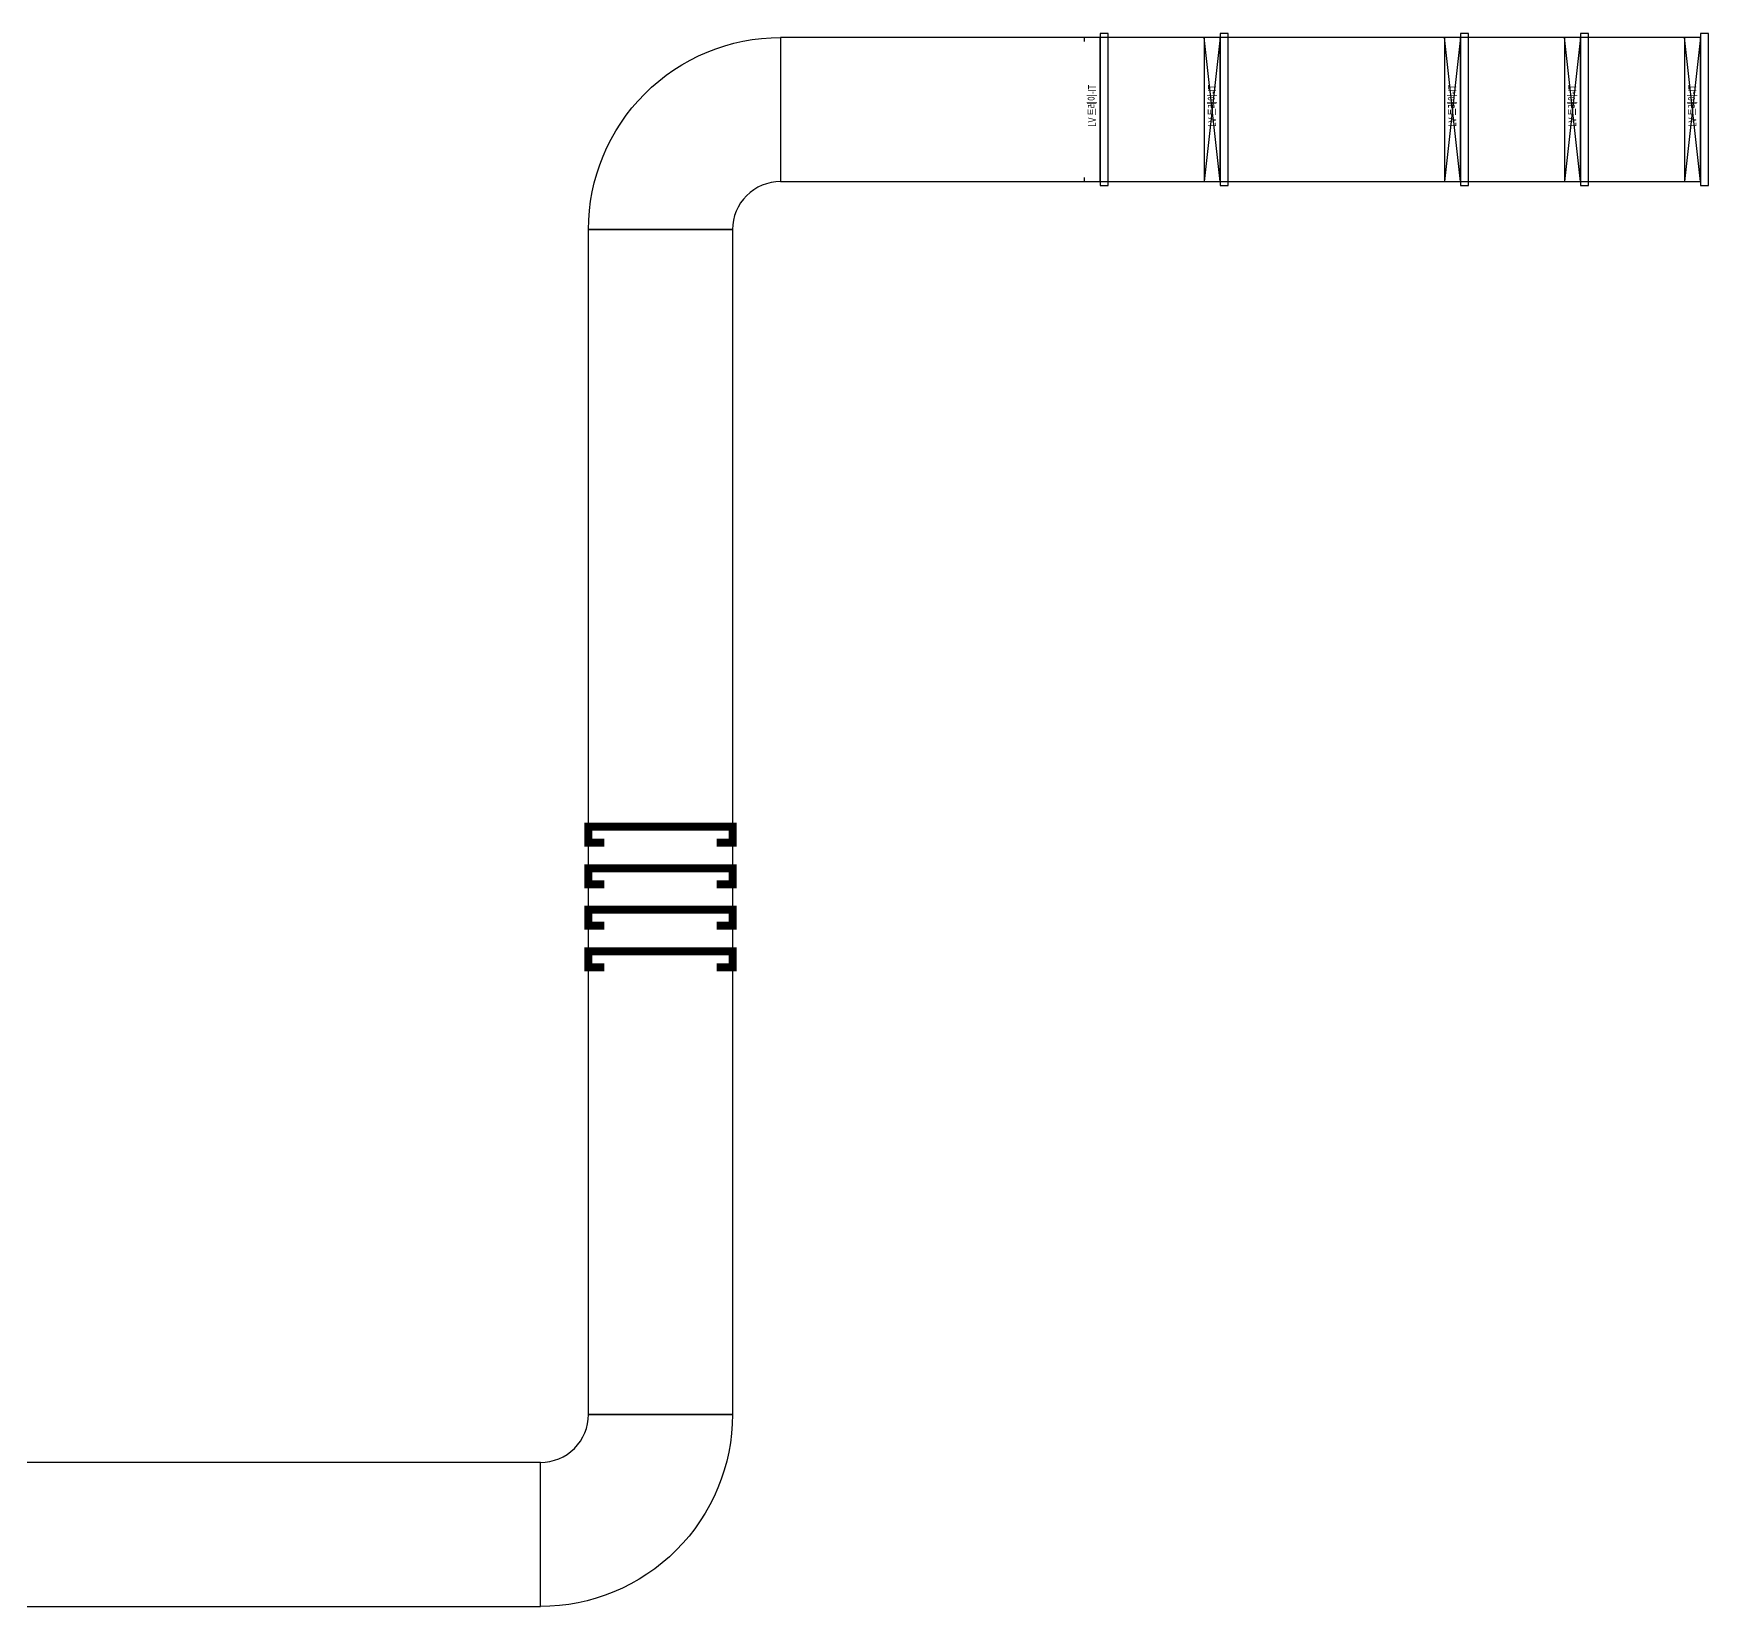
# Model space of a CAD drawing. Header units: millimetres. Extents: x -19577 to 374132, y 182625 to 847314.
# Drawn here: x 165891 to 176354, y 648505 to 658330 of the extents above; entities that cross this region are included whole.
import ezdxf
from ezdxf.enums import TextEntityAlignment as Align

# ---------------------------------------------------------------- set-up
doc = ezdxf.new("R2010")
doc.units = ezdxf.units.MM
doc.header["$LTSCALE"] = 150
doc.layers.add('-----26 Electrical Cable Tray_LV_STSPDU_B', color=41, linetype='Continuous')
doc.styles.add('ELEC', font='Dotum.ttf')

msp = doc.modelspace()

# ---------------------------------------------------------------- linework, layer by layer
at = {"layer": '-----26 Electrical Cable Tray_LV_STSPDU_B', "elevation": 0}
for points in [[(170557, 657405), (170557, 657405, 0.414214), (170257, 657105), (170257, 657105), (169357, 657105, -0.414214), (170557, 658305)], [(170557, 657405), (170557, 657405, 0.414214), (170257, 657105), (170257, 657105), (169357, 657105, -0.414214), (170557, 658305)], [(170557, 657405), (170557, 657405, 0.414214), (170257, 657105), (170257, 657105), (169357, 657105, -0.414214), (170557, 658305)], [(170557, 657405), (170557, 657405, 0.414214), (170257, 657105), (170257, 657105), (169357, 657105, -0.414214), (170557, 658305)], [(170557, 657405), (170557, 657405, 0.414214), (170257, 657105), (170257, 657105), (169357, 657105, -0.414214), (170557, 658305)], [(170557, 657405), (170557, 657405, 0.414214), (170257, 657105), (170257, 657105), (169357, 657105, -0.414214), (170557, 658305)], [(170557, 657405), (170557, 657405, 0.414214), (170257, 657105), (170257, 657105), (169357, 657105, -0.414214), (170557, 658305)], [(170557, 657405), (170557, 657405, 0.414214), (170257, 657105), (170257, 657105), (169357, 657105, -0.414214), (170557, 658305)], [(169057, 649405), (169057, 649405, 0.414214), (169357, 649705), (169357, 649705), (170257, 649705, -0.414214), (169057, 648505)], [(169057, 649405), (169057, 649405, 0.414214), (169357, 649705), (169357, 649705), (170257, 649705, -0.414214), (169057, 648505)], [(169057, 649405), (169057, 649405, 0.414214), (169357, 649705), (169357, 649705), (170257, 649705, -0.414214), (169057, 648505)], [(169057, 649405), (169057, 649405, 0.414214), (169357, 649705), (169357, 649705), (170257, 649705, -0.414214), (169057, 648505)], [(169057, 649405), (169057, 649405, 0.414214), (169357, 649705), (169357, 649705), (170257, 649705, -0.414214), (169057, 648505)], [(169057, 649405), (169057, 649405, 0.414214), (169357, 649705), (169357, 649705), (170257, 649705, -0.414214), (169057, 648505)], [(169057, 649405), (169057, 649405, 0.414214), (169357, 649705), (169357, 649705), (170257, 649705, -0.414214), (169057, 648505)], [(169057, 649405), (169057, 649405, 0.414214), (169357, 649705), (169357, 649705), (170257, 649705, -0.414214), (169057, 648505)]]:
    msp.add_lwpolyline(points, format="xyb", close=True, dxfattribs=at)
for points in [[(170557, 658305), (170557, 657405), (174804, 657405), (174804, 658305)], [(170557, 658305), (170557, 657405), (173304, 657405), (173304, 658305)], [(170557, 658305), (170557, 657405), (176304, 657405), (176304, 658305)], [(170557, 658305), (170557, 657405), (175554, 657405), (175554, 658305)], [(173304, 657405), (173304, 658305), (173204, 658305), (173204, 657405)], [(174804, 657405), (174804, 658305), (174704, 658305), (174704, 657405)], [(175554, 657405), (175554, 658305), (175454, 658305), (175454, 657405)], [(176304, 657405), (176304, 658305), (176204, 658305), (176204, 657405)], [(170257, 649705), (169357, 649705), (169357, 657105), (170257, 657105)], [(170257, 649705), (169357, 649705), (169357, 657105), (170257, 657105)], [(170257, 649705), (169357, 649705), (169357, 657105), (170257, 657105)], [(170257, 649705), (169357, 649705), (169357, 657105), (170257, 657105)], [(170257, 649705), (169357, 649705), (169357, 657105), (170257, 657105)], [(170257, 649705), (169357, 649705), (169357, 657105), (170257, 657105)], [(170257, 649705), (169357, 649705), (169357, 657105), (170257, 657105)], [(170257, 649705), (169357, 649705), (169357, 657105), (170257, 657105)], [(105904, 649405), (105904, 648505), (169057, 648505), (169057, 649405)], [(122104, 649405), (122104, 648505), (169057, 648505), (169057, 649405)], [(135304, 649405), (135304, 648505), (169057, 648505), (169057, 649405)], [(148918, 649405), (148918, 648505), (169057, 648505), (169057, 649405)]]:
    msp.add_lwpolyline(points, close=True, dxfattribs=at)
for points in [[(173304, 657405), (173204, 658305)], [(173304, 658305), (173204, 657405)], [(174804, 657405), (174704, 658305)], [(174804, 658305), (174704, 657405)], [(175554, 657405), (175454, 658305)], [(175554, 658305), (175454, 657405)], [(176304, 657405), (176204, 658305)], [(176304, 658305), (176204, 657405)]]:
    msp.add_lwpolyline(points, dxfattribs=at)
at = {"layer": '-----26 Electrical Cable Tray_LV_STSPDU_B', "ltscale": 7.5, "const_width": 50, "elevation": 0}
for points in [[(170157, 653276), (170257, 653276), (170257, 653376), (169357, 653376), (169357, 653276), (169457, 653276)], [(170157, 653276), (170257, 653276), (170257, 653376), (169357, 653376), (169357, 653276), (169457, 653276)], [(170157, 653016), (170257, 653016), (170257, 653116), (169357, 653116), (169357, 653016), (169457, 653016)], [(170157, 653016), (170257, 653016), (170257, 653116), (169357, 653116), (169357, 653016), (169457, 653016)], [(170157, 652757), (170257, 652757), (170257, 652857), (169357, 652857), (169357, 652757), (169457, 652757)], [(170157, 652757), (170257, 652757), (170257, 652857), (169357, 652857), (169357, 652757), (169457, 652757)], [(170157, 652497), (170257, 652497), (170257, 652597), (169357, 652597), (169357, 652497), (169457, 652497)], [(170157, 652497), (170257, 652497), (170257, 652597), (169357, 652597), (169357, 652497), (169457, 652497)]]:
    msp.add_lwpolyline(points, dxfattribs=at)
at = {"color": 0, "elevation": 0}
for points in [[(172454, 657430), (172454, 657405), (172554, 657405), (172554, 658305), (172454, 658305), (172454, 658280)], [(172554, 657380), (172604, 657380), (172604, 658330), (172554, 658330), (172554, 657380)], [(173204, 657430), (173204, 657405), (173304, 657405), (173304, 658305), (173204, 658305), (173204, 658280)], [(173304, 657380), (173354, 657380), (173354, 658330), (173304, 658330), (173304, 657380)], [(174704, 657430), (174704, 657405), (174804, 657405), (174804, 658305), (174704, 658305), (174704, 658280)], [(174804, 657380), (174854, 657380), (174854, 658330), (174804, 658330), (174804, 657380)], [(175454, 657430), (175454, 657405), (175554, 657405), (175554, 658305), (175454, 658305), (175454, 658280)], [(175554, 657380), (175604, 657380), (175604, 658330), (175554, 658330), (175554, 657380)], [(176204, 657430), (176204, 657405), (176304, 657405), (176304, 658305), (176204, 658305), (176204, 658280)], [(176304, 657380), (176354, 657380), (176354, 658330), (176304, 658330), (176304, 657380)]]:
    msp.add_lwpolyline(points, dxfattribs=at)

# ---------------------------------------------------------------- texts
at = {"color": 0, "style": 'ELEC', "width": 0.7}
for p in [(172503, 657879), (173253, 657879), (174753, 657879), (175503, 657879), (176253, 657879)]:
    msp.add_text('LV 트레이-IT', height=50, rotation=90, dxfattribs=at).set_placement(p, align=Align.MIDDLE_CENTER)

doc.saveas('drawing.dxf')
